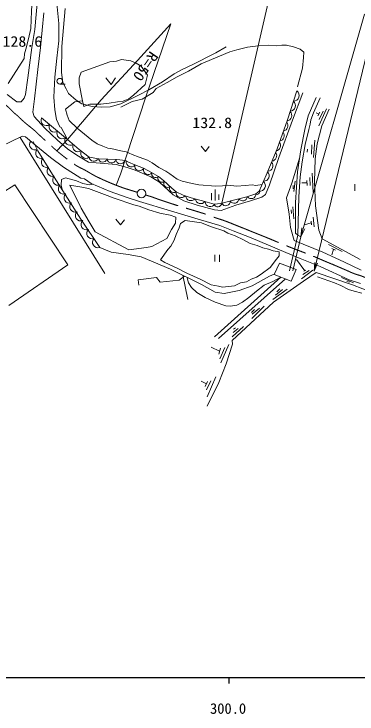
# Model space of a CAD drawing. Units: millimetres, scale not verified. Extents: x 40000 to 680000, y 20000 to 380000.
# Drawn here: x 330881 to 390106, y 198715 to 319567 of the extents above; entities that cross this region are included whole.
import ezdxf
from ezdxf.enums import TextEntityAlignment as Align

# ---------------------------------------------------------------- set-up
doc = ezdxf.new("R2010")
doc.units = ezdxf.units.MM
doc.header["$LTSCALE"] = 1000
doc.linetypes.add('CHAIN', pattern=[18.5, 12, -1.5, 3.5, -1.5])
for name, color, linetype, lineweight in [('M-BMK', 2, 'CHAIN', 13), ('M-TTL-BAND', 7, 'Continuous', 25), ('M-WORK', 1, 'Continuous', 13)]:
    doc.layers.add(name, color=color, linetype=linetype, lineweight=lineweight)
doc.styles.add('ＭＳ ゴシック', font='')
doc.styles.get('ＭＳ ゴシック').set_extended_font_data('MS Gothic')

# ---------------------------------------------------------------- blocks, each defined once
blk = doc.blocks.new('open_arrow')
at = {"color": 0, "linetype": 'Continuous', "lineweight": -2}
blk.add_lwpolyline([(7.5, 1.25), (0, 0), (7.5, -1.25)], dxfattribs=at)

msp = doc.modelspace()

# ---------------------------------------------------------------- linework, layer by layer
at = {"layer": 'M-BMK'}
for points, knots in [([(352201, 288780), (350447, 289316), (349947, 289441), (348547, 289990), (347903, 290242), (347545, 290391), (346910, 290666), (346054, 291038), (345577, 291257), (344748, 291686), (344149, 291996), (343843, 292223), (343250, 292547), (342641, 292881), (342269, 293012), (341677, 293375), (341133, 293709), (340852, 293934), (340337, 294312), (339898, 294634), (339658, 294823), (339231, 295160), (338856, 295457), (338645, 295623), (338282, 295934), (337765, 296377), (337489, 296642), (336983, 297098), (336336, 297682), (335970, 298005), (335332, 298598), (335059, 298852), (334929, 299019), (334648, 299264), (333857, 299953), (333367, 300283), (332578, 300974), (332144, 301354), (331930, 301599), (331502, 301985), (331236, 302224), (331069, 302338), (330807, 302581), (330475, 302888), (330316, 303089), (329982, 303395), (329111, 304195), (328581, 304595), (327692, 305374), (327257, 305756), (327031, 305990), (326591, 306366), (326094, 306791), (325789, 306999), (325303, 307438), (325030, 307684), (324919, 307866), (324646, 308113), (324023, 308676), (323638, 308950), (323001, 309498), (322614, 309831), (322445, 310077), (322029, 310374), (321242, 310935), (320783, 311231), (319927, 311678), (319420, 311943), (319129, 312082), (318596, 312289), (318042, 312504), (317730, 312624), (317159, 312791), (316805, 312895), (316599, 312926), (316238, 313005), (315934, 313072), (315836, 313093), (315458, 313171)], [0, 0, 0, 0, 1, 1, 1, 2, 2, 2, 3, 3, 3, 4, 4, 4, 5, 5, 5, 6, 6, 6, 7, 7, 7, 8, 8, 8, 9, 9, 9, 10, 10, 10, 11, 11, 11, 12, 12, 12, 13, 13, 13, 14, 14, 14, 15, 15, 15, 16, 16, 16, 17, 17, 17, 18, 18, 18, 19, 19, 19, 20, 20, 20, 21, 21, 21, 22, 22, 22, 23, 23, 23, 24, 24, 24, 25, 25, 25, 26, 26, 26, 26]), ([(447772, 261767), (446617, 262079), (446313, 262158), (445386, 262438), (444740, 262633), (444388, 262776), (443738, 262956), (442859, 263201), (442354, 263286), (441474, 263525), (440701, 263735), (440273, 263872), (439509, 264109), (438727, 264351), (438301, 264523), (437516, 264752), (436560, 265031), (436011, 265139), (435054, 265413), (434431, 265591), (434092, 265722), (433471, 265906), (432595, 266164), (432094, 266274), (431223, 266549), (430675, 266721), (430381, 266856), (429833, 267027), (429459, 267144), (429244, 267187), (428869, 267298), (428284, 267470), (427974, 267626), (427382, 267775), (427145, 267835), (427008, 267850), (426771, 267909), (426214, 268048), (425913, 268168), (425359, 268320), (424721, 268495), (424365, 268602), (423718, 268737), (423245, 268836), (422975, 268861), (422500, 268949), (421870, 269067), (421520, 269144), (420893, 269278), (420405, 269382), (420139, 269472), (419648, 269558), (419138, 269648), (418849, 269678), (418335, 269736), (417847, 269791), (417572, 269809), (417083, 269859), (416035, 269965), (415455, 270109), (414402, 270146), (414108, 270157), (413943, 270141), (413649, 270153), (412397, 270202), (411710, 270402), (410462, 270516), (409774, 270578), (409386, 270590), (408698, 270652), (408015, 270714), (407632, 270751), (406951, 270826), (406348, 270892), (406014, 270960), (405410, 271013), (404716, 271073), (404324, 271058), (403631, 271122), (403094, 271171), (402797, 271228), (402264, 271305), (401500, 271413), (401076, 271501), (400312, 271605), (399672, 271693), (399306, 271692), (398670, 271806), (397984, 271929), (397604, 272031), (396933, 272221), (396168, 272438), (395754, 272606), (394995, 272846), (394120, 273122), (393613, 273223), (392752, 273539), (392048, 273797), (391686, 274023), (390985, 274289), (390433, 274499), (390100, 274551), (389551, 274765), (388956, 274998), (388639, 275168), (388052, 275419), (386425, 276115), (385507, 276490), (383878, 277181), (383185, 277475), (382806, 277661), (382107, 277940), (380849, 278441), (380130, 278684), (378869, 279178), (377990, 279522), (377502, 279730), (376628, 280087), (375588, 280512), (375011, 280762), (373971, 281185), (373270, 281470), (372873, 281620), (372172, 281903), (371639, 282118), (371343, 282243), (370811, 282457), (370368, 282635), (370119, 282733), (369675, 282908), (368666, 283306), (368111, 283556), (367090, 283921), (366428, 284157), (366043, 284249), (365380, 284482), (364916, 284644), (364668, 284768), (364203, 284926), (363225, 285259), (362668, 285418), (361679, 285720), (360928, 285949), (360502, 286063), (359751, 286294), (359059, 286507), (358674, 286633), (357986, 286855), (357185, 287114), (356736, 287257), (355941, 287532), (355589, 287654), (355396, 287737), (355045, 287860), (354482, 288059), (354294, 288113), (353591, 288330)], [0, 0, 0, 0, 1, 1, 1, 2, 2, 2, 3, 3, 3, 4, 4, 4, 5, 5, 5, 6, 6, 6, 7, 7, 7, 8, 8, 8, 9, 9, 9, 10, 10, 10, 11, 11, 11, 12, 12, 12, 13, 13, 13, 14, 14, 14, 15, 15, 15, 16, 16, 16, 17, 17, 17, 18, 18, 18, 19, 19, 19, 20, 20, 20, 21, 21, 21, 22, 22, 22, 23, 23, 23, 24, 24, 24, 25, 25, 25, 26, 26, 26, 27, 27, 27, 28, 28, 28, 29, 29, 29, 30, 30, 30, 31, 31, 31, 32, 32, 32, 33, 33, 33, 34, 34, 34, 35, 35, 35, 36, 36, 36, 37, 37, 37, 38, 38, 38, 39, 39, 39, 40, 40, 40, 41, 41, 41, 42, 42, 42, 43, 43, 43, 44, 44, 44, 45, 45, 45, 46, 46, 46, 47, 47, 47, 48, 48, 48, 49, 49, 49, 50, 50, 50, 51, 51, 51, 52, 52, 52, 52])]:
    msp.add_open_spline(points, degree=3, knots=knots, dxfattribs=at)
at = {"layer": 'M-TTL-BAND'}
for p, q in [((40000, 205000), (579000, 205000)), ((368000, 205000), (368000, 204000))]:
    msp.add_line(p, q, dxfattribs=at)
at = {"layer": 'M-WORK'}
for p, q in [((375240, 323528), (366748, 286883)), ((334488, 316900), (334936, 322114)), ((338272, 321379), (338611, 317931)), ((339718, 320521), (339166, 313957)), ((336008, 319761), (335460, 313789)), ((338611, 317931), (338608, 314949)), ((352188, 311567), (357953, 317887)), ((357953, 317887), (353567, 305093)), ((333982, 313781), (334488, 316900)), ((338608, 314949), (338300, 311923)), ((333291, 308549), (333982, 313781)), ((335460, 313789), (335023, 310013)), ((339166, 313957), (339089, 309488)), ((365755, 312879), (367515, 313919)), ((338300, 311923), (337906, 308666)), ((362891, 311427), (364368, 312159)), ((364368, 312159), (365755, 312879)), ((345919, 304720), (352188, 311567)), ((359936, 309988), (361773, 310823)), ((361773, 310823), (362891, 311427)), ((335023, 310013), (334446, 304929)), ((339089, 309488), (339333, 307753)), ((358562, 309231), (359936, 309988)), ((332891, 305672), (333291, 308549)), ((337906, 308666), (337741, 305207)), ((346728, 308533), (347646, 307380)), ((347646, 307380), (348412, 308540)), ((356507, 307882), (358562, 309231)), ((338786, 307475), (339724, 307475)), ((339333, 307753), (339873, 306675)), ((354143, 306456), (356507, 307882)), ((339873, 306675), (340297, 305827)), ((340297, 305827), (341594, 304671)), ((352371, 305531), (354143, 306456)), ((378121, 301316), (379704, 306279)), ((378949, 301246), (380747, 305947)), ((329707, 305649), (331352, 304391)), ((332126, 304417), (332656, 305039)), ((332656, 305039), (332891, 305672)), ((334446, 304929), (334152, 302594)), ((337741, 305207), (337952, 303032)), ((340126, 297885), (345919, 304720)), ((341594, 304671), (342622, 304054)), ((353567, 305093), (349250, 291919)), ((349327, 304080), (352371, 305531)), ((383035, 305176), (381695, 301965)), ((383754, 305105), (382616, 302524)), ((331352, 304391), (332126, 304417)), ((342622, 304054), (344356, 303617)), ((344356, 303617), (346000, 303463)), ((346000, 303463), (347490, 303528)), ((347490, 303528), (349327, 304080)), ((334152, 302594), (334363, 301860)), ((337952, 303032), (338218, 301381)), ((382616, 302524), (382133, 301270)), ((383063, 302527), (383530, 302302)), ((383369, 301970), (383692, 302635)), ((383512, 300279), (384843, 303192)), ((383566, 301376), (384268, 302797)), ((385273, 303124), (384043, 300233)), ((334363, 301860), (336188, 299865)), ((335652, 301615), (340126, 297885)), ((338218, 301381), (338796, 300096)), ((376305, 296281), (378121, 301316)), ((376611, 294785), (378949, 301246)), ((381695, 301965), (381081, 299634)), ((382133, 301270), (382005, 300573)), ((336188, 299865), (338390, 297791)), ((338796, 300096), (339007, 299968)), ((339007, 299968), (339952, 298270)), ((382005, 300573), (381766, 299646)), ((384043, 300233), (383236, 297160)), ((381081, 299634), (380411, 296139)), ((381766, 299646), (381179, 297059)), ((330987, 297845), (327505, 296164)), ((332372, 298456), (330987, 297845)), ((346573, 274754), (331937, 298264)), ((332875, 298348), (332372, 298456)), ((334673, 296838), (332875, 298348)), ((334194, 297544), (335024, 295956)), ((338282, 295934), (340126, 297885)), ((338390, 297791), (340115, 296287)), ((339952, 298270), (340126, 297885)), ((340126, 297885), (342135, 296160)), ((382613, 294777), (382811, 297798)), ((337173, 294805), (334673, 296838)), ((340115, 296287), (341720, 295176)), ((342135, 296160), (343860, 294830)), ((363206, 296761), (363960, 295843)), ((363960, 295843), (364562, 296702)), ((374449, 291767), (376305, 296281)), ((380411, 296139), (379805, 292322)), ((381179, 297059), (380622, 294047)), ((381516, 295712), (381552, 296215)), ((382254, 295370), (382326, 296952)), ((383236, 297160), (382858, 294541)), ((335024, 295956), (337798, 291409)), ((341720, 295176), (343757, 294011)), ((339421, 293115), (337173, 294805)), ((343757, 294011), (345097, 293892)), ((343860, 294830), (345539, 294591)), ((345097, 293892), (348519, 293571)), ((345539, 294591), (348650, 294431)), ((348650, 294431), (350111, 294248)), ((350111, 294248), (350680, 293980)), ((350680, 293980), (351762, 293548)), ((374988, 290048), (376611, 294785)), ((380206, 294845), (378853, 290386)), ((380622, 294047), (380301, 291478)), ((382858, 294541), (382755, 290585)), ((342442, 291245), (339421, 293115)), ((348519, 293571), (350436, 293094)), ((350436, 293094), (351776, 292598)), ((351762, 293548), (353249, 292925)), ((351776, 292598), (354501, 291442)), ((353249, 292925), (354645, 292211)), ((337798, 291409), (342422, 284165)), ((339089, 290986), (339786, 291280)), ((339786, 291280), (341649, 290785)), ((349250, 291919), (348547, 289990)), ((354501, 291442), (355987, 290506)), ((354645, 292211), (355812, 291523)), ((355812, 291523), (356703, 290841)), ((373220, 288978), (374449, 291767)), ((379805, 292322), (379461, 287025)), ((380301, 291478), (380044, 287987)), ((381953, 291352), (382043, 289985)), ((382348, 292089), (382564, 288726)), ((331047, 290099), (328691, 288588)), ((340182, 276234), (331047, 290099)), ((339006, 289996), (339089, 290986)), ((341649, 290785), (342759, 290307)), ((343053, 291083), (342442, 291245)), ((342759, 290307), (343933, 290087)), ((344204, 290328), (343053, 291083)), ((343933, 290087), (344589, 290164)), ((347495, 288925), (344204, 290328)), ((355987, 290506), (358345, 288341)), ((356703, 290841), (358158, 289498)), ((374309, 288433), (374988, 290048)), ((378853, 290386), (377941, 287855)), ((379206, 288918), (379457, 290680)), ((380586, 290399), (381465, 290435)), ((381449, 290830), (381485, 289949)), ((382755, 290585), (382960, 286449)), ((389750, 289049), (389750, 290207)), ((339171, 289259), (339006, 289996)), ((350228, 287972), (347495, 288925)), ((358158, 289498), (358872, 288849)), ((358872, 288849), (360085, 288305)), ((365614, 287370), (365614, 289258)), ((372641, 288515), (373220, 288978)), ((379062, 289385), (379098, 289961)), ((352530, 287217), (350228, 287972)), ((358345, 288341), (360198, 287286)), ((360085, 288305), (361454, 287833)), ((361454, 287833), (363814, 287204)), ((365002, 287406), (365002, 288611)), ((366225, 287460), (366225, 288378)), ((368788, 287440), (371101, 287997)), ((371101, 287997), (372641, 288515)), ((371703, 287304), (373649, 287919)), ((373649, 287919), (374309, 288433)), ((377941, 287855), (378416, 285029)), ((380044, 287987), (379895, 281382)), ((357889, 285598), (352530, 287217)), ((360198, 287286), (362529, 286570)), ((362529, 286570), (365529, 285745)), ((363814, 287204), (365419, 286752)), ((365419, 286752), (366579, 286837)), ((366579, 286837), (368788, 287440)), ((366648, 285671), (369190, 286543)), ((369190, 286543), (371703, 287304)), ((379461, 287025), (379487, 281720)), ((382960, 286449), (383526, 282262)), ((362690, 284142), (357889, 285598)), ((365529, 285745), (366648, 285671)), ((378774, 285123), (378738, 285735)), ((379223, 284206), (379044, 286274)), ((342422, 284165), (345686, 279280)), ((348473, 284164), (349278, 283162)), ((349278, 283162), (349957, 284014)), ((366395, 283027), (362690, 284142)), ((378416, 285029), (378647, 282692)), ((382517, 284480), (382684, 282798)), ((368750, 282128), (366395, 283027)), ((381040, 283144), (382202, 283485)), ((382170, 283774), (382235, 283196)), ((371807, 280941), (368750, 282128)), ((378647, 282692), (379264, 280444)), ((379487, 281720), (379895, 281382)), ((383526, 282262), (384065, 280772)), ((377814, 278387), (371807, 280941)), ((378462, 275240), (379895, 281382)), ((379010, 275240), (380428, 281117)), ((379264, 280444), (384209, 278466)), ((379895, 281382), (380428, 281117)), ((384065, 280772), (390629, 277188)), ((345686, 279280), (347664, 278471)), ((385195, 279759), (387520, 278564)), ((347664, 278471), (350606, 278047)), ((350606, 278047), (352815, 277623)), ((365571, 276829), (365571, 277987)), ((366351, 277987), (366351, 276753)), ((380277, 277362), (377814, 278387)), ((384209, 278466), (387806, 276770)), ((385734, 279091), (386389, 278770)), ((385734, 277961), (386062, 278931)), ((352815, 277623), (357889, 275491)), ((379645, 277190), (381083, 275248)), ((383730, 275996), (380277, 277362)), ((387806, 276770), (390850, 275319)), ((330004, 269257), (340182, 276234)), ((375816, 274605), (376696, 276577)), ((376696, 276577), (379577, 275458)), ((388747, 273694), (383730, 275996)), ((357889, 275491), (363258, 272870)), ((360876, 270292), (360011, 274455)), ((374998, 274309), (375824, 274622)), ((378761, 273421), (375816, 274605)), ((379577, 275458), (378761, 273421)), ((380544, 273827), (382504, 275356)), ((380724, 274565), (381874, 275302)), ((380878, 273426), (383044, 274962)), ((380903, 275158), (381263, 275338)), ((383044, 274962), (389320, 272810)), ((355506, 274069), (352308, 273658)), ((352308, 273658), (352437, 272733)), ((356136, 273285), (355506, 274069)), ((359386, 273632), (356136, 273285)), ((360337, 274296), (359386, 273632)), ((360769, 273990), (360713, 274112)), ((361007, 273127), (360769, 273990)), ((361503, 272375), (361007, 273127)), ((365526, 263856), (376967, 274142)), ((366213, 263560), (377753, 273826)), ((371979, 272626), (374998, 274309)), ((375586, 273412), (374091, 272760)), ((376967, 274142), (375586, 273412)), ((375667, 269801), (380878, 273426)), ((387405, 274079), (389486, 273128)), ((388369, 273360), (388792, 273270)), ((390707, 273011), (388747, 273694)), ((362457, 271476), (361503, 272375)), ((363258, 272870), (365634, 271522)), ((369757, 271830), (371979, 272626)), ((374091, 272760), (372751, 271705)), ((375599, 270285), (378044, 272083)), ((376048, 271022), (377235, 271993)), ((376264, 271597), (376803, 272137)), ((389320, 272810), (393816, 271030)), ((363907, 270641), (362457, 271476)), ((365634, 271522), (367176, 271290)), ((367176, 271290), (369757, 271830)), ((372751, 271705), (371402, 270632)), ((365622, 269824), (363907, 270641)), ((367457, 269191), (365622, 269824)), ((368557, 263179), (375667, 269801)), ((370347, 269834), (369329, 269274)), ((371402, 270632), (370347, 269834)), ((368228, 269109), (367457, 269191)), ((369329, 269274), (368228, 269109)), ((371912, 268055), (372416, 268558)), ((371930, 267012), (374070, 269134)), ((372020, 267749), (373243, 268792)), ((368567, 263811), (370491, 265591)), ((368711, 264566), (369610, 265286)), ((368801, 265142), (369107, 265375)), ((366589, 259333), (367956, 262480)), ((367519, 259165), (368583, 262537)), ((368583, 262537), (368557, 263179)), ((364899, 262067), (366391, 261356)), ((366230, 260862), (366553, 261851)), ((366445, 260053), (367291, 262013)), ((366262, 255963), (367519, 259165)), ((364144, 254658), (364863, 256240)), ((364251, 253471), (365708, 256906)), ((363173, 256204), (364115, 255733)), ((363874, 255251), (364305, 256114)), ((364248, 251842), (366262, 255963))]:
    msp.add_line(p, q, dxfattribs=at)
for points in [[(329847, 307578), (332652, 311875), (332670, 312685), (332931, 313485), (333398, 315283), (333803, 317072), (333893, 320076), (334145, 323996), (334252, 325812), (334414, 331261), (334378, 333131), (333497, 334606), (332922, 335217), (330386, 333922)], [(380428, 281117), (391405, 319563), (433868, 316145)], [(349316, 303455), (351312, 304444), (353020, 304875), (354890, 305990), (355443, 306710), (357344, 307737), (359026, 308700), (361030, 309677), (363227, 310974), (366386, 312271), (368172, 313042), (369366, 313402), (371203, 313838), (373014, 314070), (374851, 314185), (376264, 314044), (377137, 314172), (377934, 314172), (379141, 313877), (380310, 313504), (380914, 312991), (380888, 312053), (380670, 310190), (379822, 306979)], [(382692, 275149), (391944, 313260), (436290, 309689)], [(342729, 304551), (341380, 304425), (339798, 303148), (340068, 302123), (340424, 301209), (341808, 299869), (344300, 297757), (345256, 297128), (346238, 296776), (347094, 296423), (347598, 296322), (349310, 295945), (350241, 295768), (351299, 295290), (352507, 294862), (353917, 294333), (354748, 293880), (355906, 293075), (357089, 292420), (357794, 291967), (359078, 291061), (359934, 290683), (361621, 290305), (362779, 290079), (365724, 289852), (366857, 289877), (367734, 289998), (369340, 289869), (370778, 289946), (372024, 290075), (372628, 289933), (373739, 290156)], [(390916, 271348), (389603, 271725), (388632, 272013), (387301, 272714), (386204, 273128), (383291, 274171)]]:
    msp.add_lwpolyline(points, dxfattribs=at)
for points in [[(342113, 308550), (342113, 307525), (342729, 304551), (342940, 303622), (343965, 304018), (345871, 303982), (347292, 304198), (348749, 304378), (349756, 304539), (350727, 304935), (351518, 305547), (353550, 307381), (353928, 308981), (352813, 310582), (351985, 311085), (351050, 311499), (349450, 311715), (348587, 311445), (347436, 311319), (342473, 309503)], [(353759, 279238), (354671, 279418), (357265, 280805), (358087, 282347), (358781, 283438), (358826, 284516), (357850, 284824), (356077, 285184), (354163, 285774), (352481, 286365), (351594, 286622), (348187, 287782), (346504, 288386), (343765, 289449), (342566, 289660), (340522, 290013), (342461, 286030), (343835, 283668), (344893, 281941), (350714, 278853)], [(372766, 274119), (373540, 274623), (375104, 275774), (376201, 277212), (376669, 277788), (376651, 278489), (375608, 278705), (374816, 278975), (373845, 279191), (372856, 279586), (371633, 279946), (370518, 280575), (369062, 281259), (367821, 281726), (367084, 282122), (364962, 282841), (364261, 283129), (363253, 283524), (360412, 283938), (359657, 283416), (359387, 282661), (358884, 281474), (358542, 280503), (357967, 279496), (357427, 278921), (356204, 277141), (356942, 276637), (359064, 275702), (360700, 274821), (363038, 273778), (364944, 272825), (366203, 272555), (366904, 272429), (368954, 272663), (369997, 273166), (371004, 273328), (371831, 273796)]]:
    msp.add_lwpolyline(points, close=True, dxfattribs=at)
for centre, radius in [((338786, 307967), 492), ((352905, 288583), 731)]:
    msp.add_circle(centre, radius, dxfattribs=at)
for centre, radius, start, end in [((379185, 305487), 947, 267.85539, 56.77583), ((378537, 303757), 947, 273.73823, 50.89298), ((377888, 302027), 947, 279.2615, 44.7618), ((336463, 301204), 910, 153.10222, 307.74146), ((337831, 300073), 910, 153.10222, 307.74146), ((377240, 300297), 947, 280.85655, 39.47326), ((339199, 298942), 910, 153.10222, 306.30366), ((376591, 298567), 947, 282.47841, 37.85139), ((334494, 297020), 920, 141.50132, 296.14056), ((340567, 297811), 910, 154.54289, 304.63406), ((375943, 296836), 947, 282.86729, 36.19995), ((335563, 295536), 935, 135.20735, 289.84658), ((341935, 296680), 910, 156.23933, 303.79985), ((343303, 295549), 910, 156.97422, 307.74146), ((375295, 295106), 947, 278.66558, 36.63976), ((336543, 293998), 935, 135.20735, 289.84658), ((344646, 294932), 792, 187.38898, 336.43849), ((346185, 294789), 792, 193.13458, 340.09145), ((347724, 294647), 792, 189.28769, 342.02821), ((349264, 294504), 792, 187.38898, 342.02821), ((351087, 294005), 830, 168.43606, 323.0753), ((374646, 293376), 947, 274.6418, 40.66354), ((337524, 292461), 935, 135.20735, 289.84658), ((352564, 293340), 830, 168.43606, 323.0753), ((354040, 292675), 830, 168.43606, 323.0753), ((338505, 290923), 935, 135.20735, 289.84658), ((355323, 291976), 667, 162.53151, 317.17074), ((356415, 291196), 686, 151.55141, 306.19065), ((373998, 291646), 947, 268.84169, 44.54802), ((357423, 290316), 686, 151.55141, 306.19065), ((373349, 289916), 947, 262.13659, 50.28865), ((339485, 289385), 935, 135.20735, 289.84658), ((358431, 289435), 686, 151.55141, 306.19065), ((359736, 288768), 903, 175.56024, 319.98017), ((372878, 288811), 380, 231.32247, 25.9617), ((340466, 287847), 935, 135.20735, 289.84658), ((361419, 288249), 903, 186.00613, 319.28005), ((363103, 287730), 903, 186.20142, 323.91667), ((368912, 287661), 784, 208.1559, 359.84124), ((370385, 288069), 784, 211.16102, 356.38645), ((371858, 288477), 784, 214.36709, 2.79514), ((341446, 286310), 935, 135.20735, 289.84658), ((364787, 287212), 903, 181.75586, 330.19948), ((366069, 286967), 684, 198.32275, 352.96198), ((367439, 287253), 784, 208.1559, 2.79514), ((342427, 284772), 935, 135.20735, 289.84658), ((343408, 283234), 935, 135.20735, 289.84658), ((344388, 281697), 935, 135.20735, 289.84658), ((345369, 280159), 935, 135.20735, 289.84658)]:
    msp.add_arc(centre, radius, start, end, dxfattribs=at)

# ---------------------------------------------------------------- block references
at = {"layer": 'M-WORK', "xscale": 200, "yscale": 200}
for p, rotation in [((380428, 281117), 74.1), ((382692, 275149), 76.4)]:
    msp.add_blockref('open_arrow', p, dxfattribs=dict(at, rotation=rotation))

# ---------------------------------------------------------------- texts
at = {"layer": 'M-TTL-BAND', "style": 'ＭＳ ゴシック'}
msp.add_text('300.0', height=1833, dxfattribs=at).set_placement((367844, 198195), align=Align.BOTTOM_CENTER)
at = {"layer": 'M-WORK', "style": 'ＭＳ ゴシック', "width": 1.1}
for s, p in [('128.6', (328894, 313367)), ('132.8', (361670, 299323))]:
    msp.add_text(s, height=1833, dxfattribs=at).set_placement(p, align=Align.BOTTOM_LEFT)
msp.add_text('R=50', height=1833, rotation=235.504, dxfattribs=at).set_placement((353956, 313617), align=Align.BOTTOM_LEFT)

doc.saveas('drawing.dxf')
